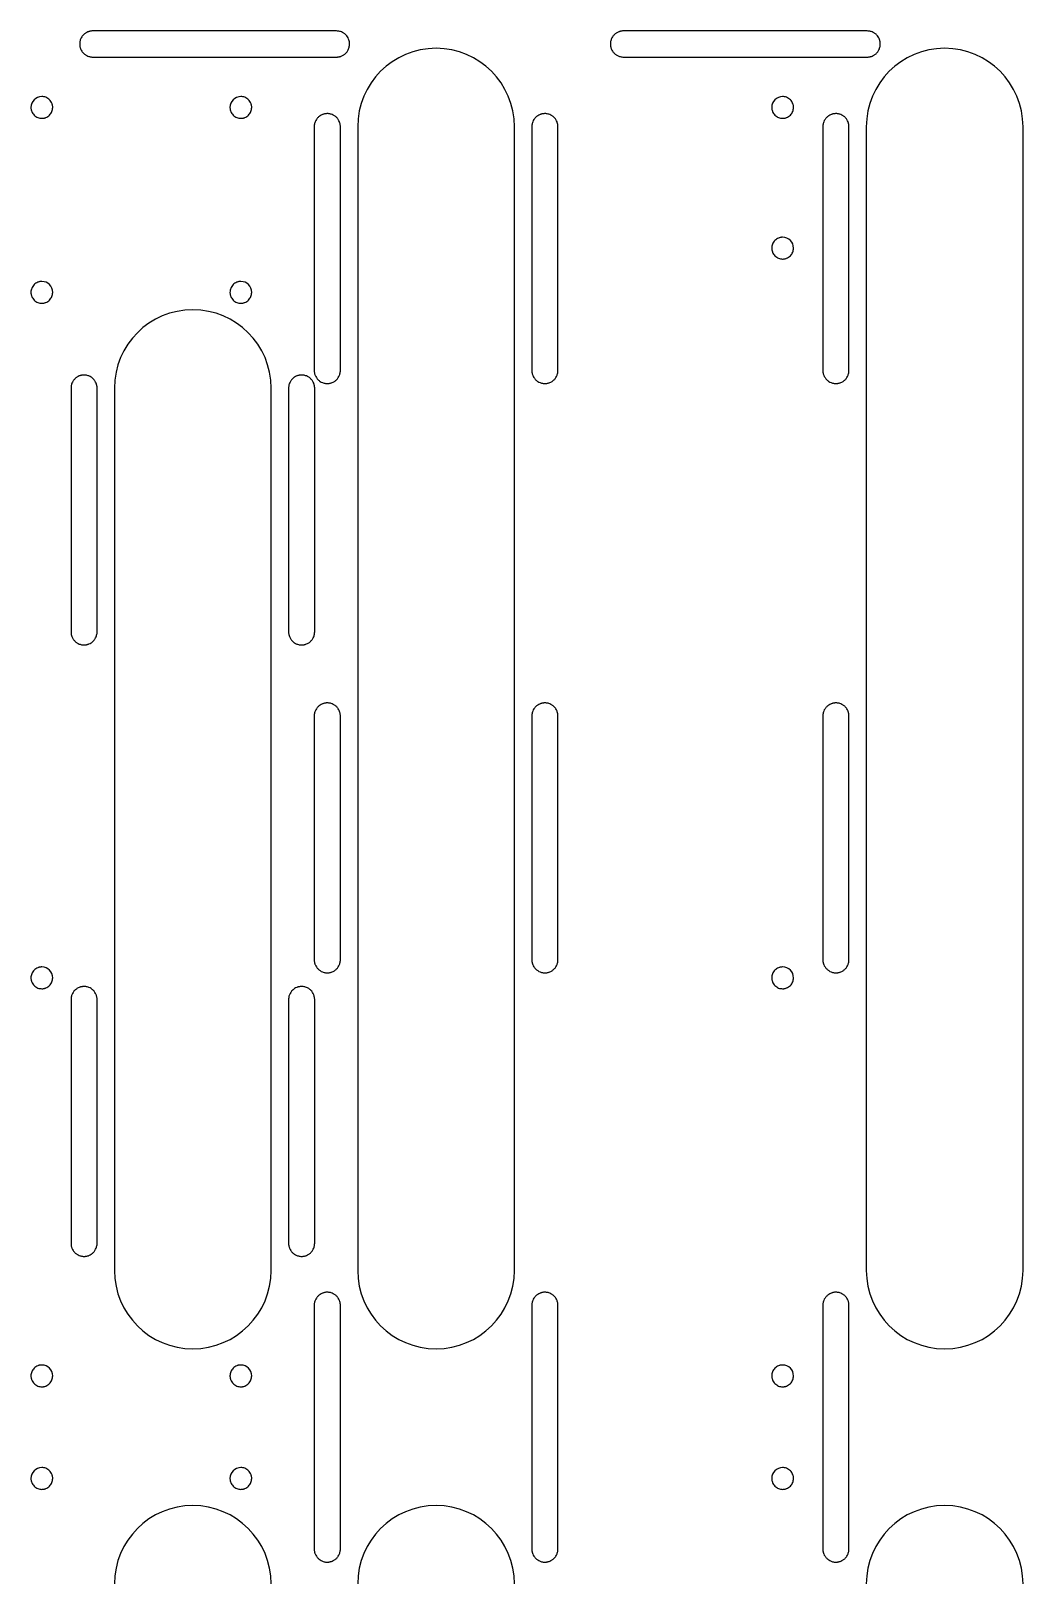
# Model space of a CAD drawing. Header units: millimetres. Extents: x 0 to 691, y 0 to 550.
# Drawn here: x 253.3 to 367.3, y 257.7 to 435.4 of the extents above; entities that cross this region are included whole.
import ezdxf

# ---------------------------------------------------------------- set-up
doc = ezdxf.new("R2010")
doc.units = ezdxf.units.MM

msp = doc.modelspace()

# ---------------------------------------------------------------- linework, layer by layer
at = {"color": 7, "linetype": 'Continuous', "lineweight": 25}
for p, q in [((288.45, 435.38), (260.45, 435.38)), ((349.41, 435.38), (321.41, 435.38)), ((260.45, 432.38), (288.45, 432.38)), ((321.41, 432.38), (349.41, 432.38)), ((285.89, 424.38), (285.89, 396.38)), ((288.89, 396.38), (288.89, 424.38)), ((290.88, 424.38), (290.88, 293)), ((308.88, 293), (308.88, 424.38)), ((310.88, 424.38), (310.88, 396.38)), ((313.88, 396.38), (313.88, 424.38)), ((344.31, 424.38), (344.31, 396.38)), ((347.31, 396.38), (347.31, 424.38)), ((349.3, 424.38), (349.3, 293)), ((367.3, 293), (367.3, 424.38)), ((257.95, 394.35), (257.95, 366.35)), ((260.95, 366.35), (260.95, 394.35)), ((262.94, 394.35), (262.94, 293)), ((280.94, 293), (280.94, 394.35)), ((282.94, 394.35), (282.94, 366.35)), ((285.94, 366.35), (285.94, 394.35)), ((285.89, 356.69), (285.89, 328.69)), ((288.89, 328.69), (288.89, 356.69)), ((310.88, 356.69), (310.88, 328.69)), ((313.88, 328.69), (313.88, 356.69)), ((344.31, 356.69), (344.31, 328.69)), ((347.31, 328.69), (347.31, 356.69)), ((257.95, 324.12), (257.95, 296.12)), ((260.95, 296.12), (260.95, 324.12)), ((282.94, 324.12), (282.94, 296.12)), ((285.94, 296.12), (285.94, 324.12)), ((285.89, 289), (285.89, 261)), ((288.89, 261), (288.89, 289)), ((310.88, 289), (310.88, 261)), ((313.88, 261), (313.88, 289)), ((344.31, 289), (344.31, 261)), ((347.31, 261), (347.31, 289))]:
    msp.add_line(p, q, dxfattribs=at)
for centre, radius, start, end in [((299.88, 424.38), 9, 0, 180), ((358.3, 424.38), 9, 0, 180), ((254.6, 426.59), 1.25, 90, 180), ((277.46, 426.59), 1.25, 90, 180), ((339.69, 426.59), 1.25, 90, 180), ((339.69, 410.43), 1.25, 0, 90), ((254.6, 405.35), 1.25, 0, 90), ((277.46, 405.35), 1.25, 0, 90), ((271.94, 394.35), 9, 0, 180), ((254.6, 326.61), 1.25, 0, 90), ((339.69, 326.61), 1.25, 0, 90), ((271.94, 293), 9, 180, 0), ((299.88, 293), 9, 180, 0), ((358.3, 293), 9, 180, 0), ((254.6, 280.89), 1.25, 0, 90), ((277.46, 280.89), 1.25, 0, 90), ((339.69, 280.89), 1.25, 0, 90), ((254.6, 269.11), 1.25, 90, 180), ((277.46, 269.11), 1.25, 90, 180), ((339.69, 269.11), 1.25, 90, 180), ((271.94, 257), 9, 360, 180), ((299.88, 257), 9, 360, 180), ((358.3, 257), 9, 360, 180)]:
    msp.add_arc(centre, radius, start, end, dxfattribs=at)
for points, knots in [([(260.45, 435.38), (260.41, 435.38), (260.33, 435.37), (260.22, 435.36), (260.11, 435.34), (260, 435.31), (259.84, 435.25), (259.62, 435.14), (259.38, 434.95), (259.19, 434.71), (259.06, 434.47), (258.99, 434.25), (258.95, 434.07), (258.95, 433.94), (258.95, 433.88)], [0, 0, 0, 0, 0.048289, 0.096176, 0.143937, 0.191849, 0.240186, 0.370043, 0.500049, 0.62991, 0.759912, 0.840125, 0.919726, 1, 1, 1, 1]), ([(258.95, 433.88), (258.95, 433.84), (258.95, 433.76), (258.96, 433.65), (258.98, 433.54), (259.01, 433.43), (259.07, 433.26), (259.19, 433.05), (259.38, 432.81), (259.62, 432.61), (259.86, 432.49), (260.07, 432.42), (260.26, 432.38), (260.39, 432.38), (260.45, 432.38)], [0, 0, 0, 0, 0.048291, 0.09618, 0.143941, 0.191852, 0.240187, 0.370048, 0.500049, 0.629906, 0.759912, 0.840121, 0.919723, 1, 1, 1, 1]), ([(289.95, 433.88), (289.95, 433.92), (289.95, 433.99), (289.93, 434.1), (289.91, 434.21), (289.88, 434.32), (289.82, 434.49), (289.71, 434.71), (289.52, 434.94), (289.28, 435.14), (289.04, 435.26), (288.82, 435.33), (288.64, 435.37), (288.51, 435.37), (288.45, 435.38)], [0, 0, 0, 0, 0.048291, 0.09618, 0.143941, 0.191852, 0.240187, 0.370048, 0.500049, 0.629906, 0.759912, 0.840121, 0.919723, 1, 1, 1, 1]), ([(288.45, 432.38), (288.49, 432.38), (288.56, 432.38), (288.67, 432.39), (288.78, 432.41), (288.89, 432.44), (289.06, 432.5), (289.28, 432.61), (289.52, 432.81), (289.71, 433.05), (289.83, 433.29), (289.9, 433.5), (289.94, 433.69), (289.95, 433.81), (289.95, 433.88)], [0, 0, 0, 0, 0.048289, 0.096176, 0.143937, 0.191849, 0.240186, 0.370043, 0.500049, 0.62991, 0.759912, 0.840125, 0.919726, 1, 1, 1, 1]), ([(321.41, 435.38), (321.37, 435.38), (321.29, 435.37), (321.18, 435.36), (321.07, 435.34), (320.96, 435.31), (320.8, 435.25), (320.58, 435.14), (320.34, 434.95), (320.15, 434.71), (320.02, 434.47), (319.95, 434.25), (319.91, 434.07), (319.91, 433.94), (319.91, 433.88)], [0, 0, 0, 0, 0.048289, 0.096176, 0.143937, 0.191849, 0.240186, 0.370043, 0.500049, 0.62991, 0.759912, 0.840125, 0.919726, 1, 1, 1, 1]), ([(319.91, 433.88), (319.91, 433.84), (319.91, 433.76), (319.92, 433.65), (319.94, 433.54), (319.97, 433.43), (320.03, 433.26), (320.15, 433.05), (320.34, 432.81), (320.58, 432.61), (320.82, 432.49), (321.03, 432.42), (321.22, 432.38), (321.35, 432.38), (321.41, 432.38)], [0, 0, 0, 0, 0.048291, 0.09618, 0.143941, 0.191852, 0.240187, 0.370048, 0.500049, 0.629906, 0.759912, 0.840121, 0.919723, 1, 1, 1, 1]), ([(350.91, 433.88), (350.91, 433.92), (350.91, 433.99), (350.89, 434.1), (350.87, 434.21), (350.84, 434.32), (350.78, 434.49), (350.67, 434.71), (350.48, 434.94), (350.24, 435.14), (350, 435.26), (349.78, 435.33), (349.6, 435.37), (349.47, 435.37), (349.41, 435.38)], [0, 0, 0, 0, 0.048291, 0.09618, 0.143941, 0.191852, 0.240187, 0.370048, 0.500049, 0.629906, 0.759912, 0.840121, 0.919723, 1, 1, 1, 1]), ([(349.41, 432.38), (349.45, 432.38), (349.52, 432.38), (349.63, 432.39), (349.74, 432.41), (349.85, 432.44), (350.02, 432.5), (350.24, 432.61), (350.48, 432.81), (350.67, 433.05), (350.79, 433.29), (350.86, 433.5), (350.9, 433.69), (350.91, 433.81), (350.91, 433.88)], [0, 0, 0, 0, 0.048289, 0.096176, 0.143937, 0.191849, 0.240186, 0.370043, 0.500049, 0.62991, 0.759912, 0.840125, 0.919726, 1, 1, 1, 1]), ([(253.35, 426.59), (253.35, 426.55), (253.35, 426.47), (253.37, 426.35), (253.4, 426.24), (253.45, 426.08), (253.55, 425.9), (253.71, 425.7), (253.91, 425.54), (254.13, 425.42), (254.36, 425.35), (254.52, 425.34), (254.6, 425.34)], [0, 0, 0, 0, 0.060291, 0.120064, 0.179857, 0.24021, 0.370087, 0.500132, 0.630004, 0.760055, 0.879981, 1, 1, 1, 1]), ([(255.85, 426.59), (255.85, 426.63), (255.85, 426.71), (255.83, 426.82), (255.8, 426.94), (255.75, 427.09), (255.65, 427.28), (255.49, 427.48), (255.29, 427.64), (255.07, 427.76), (254.83, 427.83), (254.68, 427.83), (254.6, 427.84)], [0, 0, 0, 0, 0.060291, 0.120064, 0.179857, 0.24021, 0.370087, 0.500132, 0.630004, 0.760055, 0.879981, 1, 1, 1, 1]), ([(254.6, 425.34), (254.64, 425.34), (254.72, 425.34), (254.83, 425.36), (254.95, 425.39), (255.1, 425.44), (255.29, 425.54), (255.49, 425.7), (255.65, 425.9), (255.76, 426.12), (255.84, 426.35), (255.84, 426.51), (255.85, 426.59)], [0, 0, 0, 0, 0.060288, 0.120059, 0.179853, 0.240209, 0.370082, 0.500132, 0.630009, 0.760055, 0.879986, 1, 1, 1, 1]), ([(276.21, 426.59), (276.21, 426.55), (276.21, 426.47), (276.23, 426.35), (276.26, 426.24), (276.31, 426.08), (276.41, 425.9), (276.57, 425.7), (276.77, 425.54), (276.99, 425.42), (277.22, 425.35), (277.38, 425.34), (277.46, 425.34)], [0, 0, 0, 0, 0.060291, 0.120064, 0.179857, 0.24021, 0.370087, 0.500132, 0.630004, 0.760055, 0.879981, 1, 1, 1, 1]), ([(278.71, 426.59), (278.71, 426.63), (278.71, 426.71), (278.69, 426.82), (278.66, 426.94), (278.61, 427.09), (278.51, 427.28), (278.35, 427.48), (278.15, 427.64), (277.93, 427.76), (277.69, 427.83), (277.54, 427.83), (277.46, 427.84)], [0, 0, 0, 0, 0.060291, 0.120064, 0.179857, 0.24021, 0.370087, 0.500132, 0.630004, 0.760055, 0.879981, 1, 1, 1, 1]), ([(277.46, 425.34), (277.5, 425.34), (277.58, 425.34), (277.69, 425.36), (277.81, 425.39), (277.96, 425.44), (278.15, 425.54), (278.35, 425.7), (278.51, 425.9), (278.62, 426.12), (278.7, 426.35), (278.7, 426.51), (278.71, 426.59)], [0, 0, 0, 0, 0.060288, 0.120059, 0.179853, 0.240209, 0.370082, 0.500132, 0.630009, 0.760055, 0.879986, 1, 1, 1, 1]), ([(338.44, 426.59), (338.44, 426.55), (338.44, 426.47), (338.46, 426.35), (338.49, 426.24), (338.54, 426.08), (338.64, 425.9), (338.8, 425.7), (339, 425.54), (339.22, 425.42), (339.45, 425.35), (339.61, 425.34), (339.69, 425.34)], [0, 0, 0, 0, 0.060291, 0.120064, 0.179857, 0.24021, 0.370087, 0.500132, 0.630004, 0.760055, 0.879981, 1, 1, 1, 1]), ([(340.94, 426.59), (340.94, 426.63), (340.94, 426.71), (340.92, 426.82), (340.89, 426.94), (340.84, 427.09), (340.74, 427.28), (340.58, 427.48), (340.38, 427.64), (340.16, 427.76), (339.92, 427.83), (339.77, 427.83), (339.69, 427.84)], [0, 0, 0, 0, 0.060291, 0.120064, 0.179857, 0.24021, 0.370087, 0.500132, 0.630004, 0.760055, 0.879981, 1, 1, 1, 1]), ([(339.69, 425.34), (339.73, 425.34), (339.81, 425.34), (339.92, 425.36), (340.04, 425.39), (340.19, 425.44), (340.38, 425.54), (340.58, 425.7), (340.74, 425.9), (340.85, 426.12), (340.93, 426.35), (340.93, 426.51), (340.94, 426.59)], [0, 0, 0, 0, 0.060288, 0.120059, 0.179853, 0.240209, 0.370082, 0.500132, 0.630009, 0.760055, 0.879986, 1, 1, 1, 1]), ([(287.39, 425.88), (287.35, 425.88), (287.27, 425.87), (287.16, 425.86), (287.05, 425.84), (286.94, 425.81), (286.78, 425.75), (286.56, 425.64), (286.32, 425.45), (286.13, 425.21), (286, 424.97), (285.93, 424.75), (285.89, 424.57), (285.89, 424.44), (285.89, 424.38)], [0, 0, 0, 0, 0.048289, 0.096176, 0.143937, 0.191849, 0.240186, 0.370043, 0.500049, 0.62991, 0.759912, 0.840125, 0.919726, 1, 1, 1, 1]), ([(288.89, 424.38), (288.89, 424.42), (288.89, 424.49), (288.87, 424.6), (288.85, 424.71), (288.82, 424.82), (288.76, 424.99), (288.65, 425.21), (288.46, 425.45), (288.22, 425.64), (287.98, 425.76), (287.76, 425.83), (287.58, 425.87), (287.45, 425.88), (287.39, 425.88)], [0, 0, 0, 0, 0.048291, 0.09618, 0.143941, 0.191852, 0.240187, 0.370048, 0.500049, 0.629906, 0.759912, 0.840121, 0.919723, 1, 1, 1, 1]), ([(312.38, 425.88), (312.34, 425.88), (312.27, 425.87), (312.15, 425.86), (312.04, 425.84), (311.93, 425.81), (311.77, 425.75), (311.55, 425.64), (311.31, 425.45), (311.12, 425.21), (310.99, 424.97), (310.92, 424.75), (310.89, 424.57), (310.88, 424.44), (310.88, 424.38)], [0, 0, 0, 0, 0.0482886, 0.0961759, 0.1439368, 0.1918488, 0.2401863, 0.3700434, 0.5000491, 0.6299104, 0.7599117, 0.8401248, 0.9197264, 1, 1, 1, 1]), ([(313.88, 424.38), (313.88, 424.42), (313.88, 424.49), (313.86, 424.6), (313.84, 424.71), (313.81, 424.82), (313.76, 424.99), (313.64, 425.21), (313.45, 425.45), (313.21, 425.64), (312.97, 425.76), (312.75, 425.83), (312.57, 425.87), (312.44, 425.88), (312.38, 425.88)], [0, 0, 0, 0, 0.048291, 0.09618, 0.143941, 0.191852, 0.240187, 0.370048, 0.500049, 0.629906, 0.759912, 0.840121, 0.919723, 1, 1, 1, 1]), ([(345.81, 425.88), (345.77, 425.88), (345.69, 425.87), (345.58, 425.86), (345.47, 425.84), (345.36, 425.81), (345.2, 425.75), (344.98, 425.64), (344.74, 425.45), (344.55, 425.21), (344.42, 424.97), (344.35, 424.75), (344.31, 424.57), (344.31, 424.44), (344.31, 424.38)], [0, 0, 0, 0, 0.048289, 0.096176, 0.143937, 0.191849, 0.240186, 0.370043, 0.500049, 0.62991, 0.759912, 0.840125, 0.919726, 1, 1, 1, 1]), ([(347.31, 424.38), (347.31, 424.42), (347.31, 424.49), (347.29, 424.6), (347.27, 424.71), (347.24, 424.82), (347.18, 424.99), (347.07, 425.21), (346.88, 425.45), (346.64, 425.64), (346.4, 425.76), (346.18, 425.83), (346, 425.87), (345.87, 425.88), (345.81, 425.88)], [0, 0, 0, 0, 0.048291, 0.09618, 0.143941, 0.191852, 0.240187, 0.370048, 0.500049, 0.629906, 0.759912, 0.840121, 0.919723, 1, 1, 1, 1]), ([(339.69, 411.68), (339.65, 411.68), (339.57, 411.68), (339.45, 411.66), (339.34, 411.63), (339.18, 411.58), (339, 411.48), (338.8, 411.32), (338.64, 411.12), (338.52, 410.9), (338.45, 410.67), (338.44, 410.51), (338.44, 410.43)], [0, 0, 0, 0, 0.060288, 0.120059, 0.179853, 0.240209, 0.370082, 0.500132, 0.630009, 0.760055, 0.879986, 1, 1, 1, 1]), ([(338.44, 410.43), (338.44, 410.39), (338.44, 410.31), (338.46, 410.2), (338.49, 410.08), (338.54, 409.93), (338.64, 409.74), (338.8, 409.54), (339, 409.38), (339.22, 409.26), (339.45, 409.19), (339.61, 409.19), (339.69, 409.18)], [0, 0, 0, 0, 0.060291, 0.120064, 0.179857, 0.24021, 0.370087, 0.500132, 0.630004, 0.760055, 0.879981, 1, 1, 1, 1]), ([(339.69, 409.18), (339.73, 409.18), (339.81, 409.18), (339.92, 409.2), (340.04, 409.23), (340.19, 409.28), (340.38, 409.38), (340.58, 409.54), (340.74, 409.74), (340.85, 409.96), (340.93, 410.2), (340.93, 410.35), (340.94, 410.43)], [0, 0, 0, 0, 0.060288, 0.120059, 0.179853, 0.240209, 0.370082, 0.500132, 0.630009, 0.760055, 0.879986, 1, 1, 1, 1]), ([(254.6, 406.6), (254.56, 406.6), (254.48, 406.6), (254.36, 406.58), (254.25, 406.55), (254.09, 406.5), (253.91, 406.4), (253.71, 406.24), (253.55, 406.04), (253.43, 405.82), (253.36, 405.59), (253.35, 405.43), (253.35, 405.35)], [0, 0, 0, 0, 0.060288, 0.120059, 0.179853, 0.240209, 0.370082, 0.500132, 0.630009, 0.760055, 0.879986, 1, 1, 1, 1]), ([(253.35, 405.35), (253.35, 405.31), (253.35, 405.23), (253.37, 405.12), (253.4, 405), (253.45, 404.85), (253.55, 404.66), (253.71, 404.46), (253.91, 404.3), (254.13, 404.18), (254.36, 404.11), (254.52, 404.11), (254.6, 404.1)], [0, 0, 0, 0, 0.060291, 0.120064, 0.179857, 0.24021, 0.370087, 0.500132, 0.630004, 0.760055, 0.879981, 1, 1, 1, 1]), ([(254.6, 404.1), (254.64, 404.1), (254.72, 404.1), (254.83, 404.12), (254.95, 404.15), (255.1, 404.2), (255.29, 404.3), (255.49, 404.46), (255.65, 404.66), (255.76, 404.88), (255.84, 405.12), (255.84, 405.27), (255.85, 405.35)], [0, 0, 0, 0, 0.060288, 0.120059, 0.179853, 0.240209, 0.370082, 0.500132, 0.630009, 0.760055, 0.879986, 1, 1, 1, 1]), ([(277.46, 406.6), (277.42, 406.6), (277.34, 406.6), (277.22, 406.58), (277.11, 406.55), (276.95, 406.5), (276.77, 406.4), (276.57, 406.24), (276.41, 406.04), (276.29, 405.82), (276.22, 405.59), (276.21, 405.43), (276.21, 405.35)], [0, 0, 0, 0, 0.060288, 0.120059, 0.179853, 0.240209, 0.370082, 0.500132, 0.630009, 0.760055, 0.879986, 1, 1, 1, 1]), ([(276.21, 405.35), (276.21, 405.31), (276.21, 405.23), (276.23, 405.12), (276.26, 405), (276.31, 404.85), (276.41, 404.66), (276.57, 404.46), (276.77, 404.3), (276.99, 404.18), (277.22, 404.11), (277.38, 404.11), (277.46, 404.1)], [0, 0, 0, 0, 0.060291, 0.120064, 0.179857, 0.24021, 0.370087, 0.500132, 0.630004, 0.760055, 0.879981, 1, 1, 1, 1]), ([(277.46, 404.1), (277.5, 404.1), (277.58, 404.1), (277.69, 404.12), (277.81, 404.15), (277.96, 404.2), (278.15, 404.3), (278.35, 404.46), (278.51, 404.66), (278.62, 404.88), (278.7, 405.12), (278.7, 405.27), (278.71, 405.35)], [0, 0, 0, 0, 0.060288, 0.120059, 0.179853, 0.240209, 0.370082, 0.500132, 0.630009, 0.760055, 0.879986, 1, 1, 1, 1]), ([(285.89, 396.38), (285.89, 396.34), (285.89, 396.26), (285.9, 396.15), (285.92, 396.04), (285.95, 395.93), (286.01, 395.76), (286.13, 395.55), (286.32, 395.31), (286.56, 395.11), (286.8, 394.99), (287.01, 394.92), (287.2, 394.88), (287.33, 394.88), (287.39, 394.88)], [0, 0, 0, 0, 0.048291, 0.09618, 0.143941, 0.191852, 0.240187, 0.370048, 0.500049, 0.629906, 0.759912, 0.840121, 0.919723, 1, 1, 1, 1]), ([(287.39, 394.88), (287.43, 394.88), (287.5, 394.88), (287.61, 394.89), (287.72, 394.91), (287.83, 394.94), (288, 395), (288.22, 395.11), (288.46, 395.31), (288.65, 395.55), (288.77, 395.79), (288.84, 396), (288.88, 396.19), (288.89, 396.31), (288.89, 396.38)], [0, 0, 0, 0, 0.048289, 0.096176, 0.143937, 0.191849, 0.240186, 0.370043, 0.500049, 0.62991, 0.759912, 0.840125, 0.919726, 1, 1, 1, 1]), ([(310.88, 396.38), (310.88, 396.34), (310.88, 396.26), (310.9, 396.15), (310.92, 396.04), (310.95, 395.93), (311.01, 395.76), (311.12, 395.55), (311.31, 395.31), (311.55, 395.11), (311.79, 394.99), (312.01, 394.92), (312.19, 394.88), (312.32, 394.88), (312.38, 394.88)], [0, 0, 0, 0, 0.048291, 0.09618, 0.143941, 0.191852, 0.240187, 0.370048, 0.500049, 0.629906, 0.759912, 0.840121, 0.919723, 1, 1, 1, 1]), ([(312.38, 394.88), (312.42, 394.88), (312.49, 394.88), (312.61, 394.89), (312.72, 394.91), (312.83, 394.94), (312.99, 395), (313.21, 395.11), (313.45, 395.31), (313.64, 395.55), (313.77, 395.79), (313.84, 396), (313.87, 396.19), (313.88, 396.31), (313.88, 396.38)], [0, 0, 0, 0, 0.048289, 0.096176, 0.143937, 0.191849, 0.240186, 0.370043, 0.500049, 0.62991, 0.759912, 0.840125, 0.919726, 1, 1, 1, 1]), ([(344.31, 396.38), (344.31, 396.34), (344.31, 396.26), (344.32, 396.15), (344.34, 396.04), (344.37, 395.93), (344.43, 395.76), (344.55, 395.55), (344.74, 395.31), (344.98, 395.11), (345.22, 394.99), (345.43, 394.92), (345.62, 394.88), (345.75, 394.88), (345.81, 394.88)], [0, 0, 0, 0, 0.048291, 0.09618, 0.143941, 0.191852, 0.240187, 0.370048, 0.500049, 0.629906, 0.759912, 0.840121, 0.919723, 1, 1, 1, 1]), ([(345.81, 394.88), (345.85, 394.88), (345.92, 394.88), (346.03, 394.89), (346.14, 394.91), (346.25, 394.94), (346.42, 395), (346.64, 395.11), (346.88, 395.31), (347.07, 395.55), (347.19, 395.79), (347.26, 396), (347.3, 396.19), (347.31, 396.31), (347.31, 396.38)], [0, 0, 0, 0, 0.048289, 0.096176, 0.143937, 0.191849, 0.240186, 0.370043, 0.500049, 0.62991, 0.759912, 0.840125, 0.919726, 1, 1, 1, 1]), ([(259.45, 395.85), (259.41, 395.85), (259.33, 395.85), (259.22, 395.84), (259.11, 395.81), (259, 395.79), (258.84, 395.73), (258.62, 395.61), (258.38, 395.42), (258.19, 395.18), (258.06, 394.94), (257.99, 394.73), (257.95, 394.54), (257.95, 394.41), (257.95, 394.35)], [0, 0, 0, 0, 0.048289, 0.096176, 0.143937, 0.191849, 0.240186, 0.370043, 0.500049, 0.62991, 0.759912, 0.840125, 0.919726, 1, 1, 1, 1]), ([(260.95, 394.35), (260.95, 394.39), (260.95, 394.46), (260.93, 394.58), (260.91, 394.69), (260.88, 394.8), (260.82, 394.96), (260.71, 395.18), (260.52, 395.42), (260.28, 395.61), (260.04, 395.74), (259.82, 395.81), (259.64, 395.84), (259.51, 395.85), (259.45, 395.85)], [0, 0, 0, 0, 0.048291, 0.09618, 0.143941, 0.191852, 0.240187, 0.370048, 0.500049, 0.629906, 0.759912, 0.840121, 0.919723, 1, 1, 1, 1]), ([(284.44, 395.85), (284.4, 395.85), (284.33, 395.85), (284.21, 395.84), (284.1, 395.81), (283.99, 395.79), (283.83, 395.73), (283.61, 395.61), (283.37, 395.42), (283.18, 395.18), (283.05, 394.94), (282.98, 394.73), (282.95, 394.54), (282.94, 394.41), (282.94, 394.35)], [0, 0, 0, 0, 0.048289, 0.096176, 0.143937, 0.191849, 0.240186, 0.370043, 0.500049, 0.62991, 0.759912, 0.840125, 0.919726, 1, 1, 1, 1]), ([(285.94, 394.35), (285.94, 394.39), (285.94, 394.46), (285.92, 394.58), (285.9, 394.69), (285.87, 394.8), (285.82, 394.96), (285.7, 395.18), (285.51, 395.42), (285.27, 395.61), (285.03, 395.74), (284.81, 395.81), (284.63, 395.84), (284.5, 395.85), (284.44, 395.85)], [0, 0, 0, 0, 0.048291, 0.09618, 0.143941, 0.191852, 0.240187, 0.370048, 0.500049, 0.629906, 0.759912, 0.840121, 0.919723, 1, 1, 1, 1]), ([(257.95, 366.35), (257.95, 366.31), (257.95, 366.24), (257.96, 366.13), (257.98, 366.01), (258.01, 365.91), (258.07, 365.74), (258.19, 365.52), (258.38, 365.28), (258.62, 365.09), (258.86, 364.97), (259.07, 364.89), (259.26, 364.86), (259.39, 364.85), (259.45, 364.85)], [0, 0, 0, 0, 0.048291, 0.09618, 0.143941, 0.191852, 0.240187, 0.370048, 0.500049, 0.629906, 0.759912, 0.840121, 0.919723, 1, 1, 1, 1]), ([(259.45, 364.85), (259.49, 364.85), (259.56, 364.85), (259.67, 364.87), (259.78, 364.89), (259.89, 364.92), (260.06, 364.98), (260.28, 365.09), (260.52, 365.28), (260.71, 365.52), (260.83, 365.76), (260.9, 365.98), (260.94, 366.16), (260.95, 366.29), (260.95, 366.35)], [0, 0, 0, 0, 0.048289, 0.096176, 0.143937, 0.191849, 0.240186, 0.370043, 0.500049, 0.62991, 0.759912, 0.840125, 0.919726, 1, 1, 1, 1]), ([(282.94, 366.35), (282.94, 366.31), (282.94, 366.24), (282.96, 366.13), (282.98, 366.01), (283.01, 365.91), (283.07, 365.74), (283.18, 365.52), (283.37, 365.28), (283.61, 365.09), (283.85, 364.97), (284.07, 364.89), (284.25, 364.86), (284.38, 364.85), (284.44, 364.85)], [0, 0, 0, 0, 0.048291, 0.09618, 0.143941, 0.191852, 0.240187, 0.370048, 0.500049, 0.629906, 0.759912, 0.840121, 0.919723, 1, 1, 1, 1]), ([(284.44, 364.85), (284.48, 364.85), (284.55, 364.85), (284.67, 364.87), (284.78, 364.89), (284.89, 364.92), (285.05, 364.98), (285.27, 365.09), (285.51, 365.28), (285.7, 365.52), (285.83, 365.76), (285.9, 365.98), (285.93, 366.16), (285.94, 366.29), (285.94, 366.35)], [0, 0, 0, 0, 0.048289, 0.096176, 0.143937, 0.191849, 0.240186, 0.370043, 0.500049, 0.62991, 0.759912, 0.840125, 0.919726, 1, 1, 1, 1]), ([(287.39, 358.19), (287.35, 358.19), (287.27, 358.19), (287.16, 358.17), (287.05, 358.15), (286.94, 358.12), (286.78, 358.06), (286.56, 357.95), (286.32, 357.76), (286.13, 357.52), (286, 357.28), (285.93, 357.06), (285.89, 356.88), (285.89, 356.75), (285.89, 356.69)], [0, 0, 0, 0, 0.048289, 0.096176, 0.143937, 0.191849, 0.240186, 0.370043, 0.500049, 0.62991, 0.759912, 0.840125, 0.919726, 1, 1, 1, 1]), ([(288.89, 356.69), (288.89, 356.73), (288.89, 356.8), (288.87, 356.91), (288.85, 357.03), (288.82, 357.13), (288.76, 357.3), (288.65, 357.52), (288.46, 357.76), (288.22, 357.95), (287.98, 358.07), (287.76, 358.15), (287.58, 358.18), (287.45, 358.19), (287.39, 358.19)], [0, 0, 0, 0, 0.048291, 0.09618, 0.143941, 0.191852, 0.240187, 0.370048, 0.500049, 0.629906, 0.759912, 0.840121, 0.919723, 1, 1, 1, 1]), ([(312.38, 358.19), (312.34, 358.19), (312.27, 358.19), (312.15, 358.17), (312.04, 358.15), (311.93, 358.12), (311.77, 358.06), (311.55, 357.95), (311.31, 357.76), (311.12, 357.52), (310.99, 357.28), (310.92, 357.06), (310.89, 356.88), (310.88, 356.75), (310.88, 356.69)], [0, 0, 0, 0, 0.048289, 0.096176, 0.143937, 0.191849, 0.240186, 0.370043, 0.500049, 0.62991, 0.759912, 0.840125, 0.919726, 1, 1, 1, 1]), ([(313.88, 356.69), (313.88, 356.73), (313.88, 356.8), (313.86, 356.91), (313.84, 357.03), (313.81, 357.13), (313.76, 357.3), (313.64, 357.52), (313.45, 357.76), (313.21, 357.95), (312.97, 358.07), (312.75, 358.15), (312.57, 358.18), (312.44, 358.19), (312.38, 358.19)], [0, 0, 0, 0, 0.048291, 0.09618, 0.143941, 0.191852, 0.240187, 0.370048, 0.500049, 0.629906, 0.759912, 0.840121, 0.919723, 1, 1, 1, 1]), ([(345.81, 358.19), (345.77, 358.19), (345.69, 358.19), (345.58, 358.17), (345.47, 358.15), (345.36, 358.12), (345.2, 358.06), (344.98, 357.95), (344.74, 357.76), (344.55, 357.52), (344.42, 357.28), (344.35, 357.06), (344.31, 356.88), (344.31, 356.75), (344.31, 356.69)], [0, 0, 0, 0, 0.048289, 0.096176, 0.143937, 0.191849, 0.240186, 0.370043, 0.500049, 0.62991, 0.759912, 0.840125, 0.919726, 1, 1, 1, 1]), ([(347.31, 356.69), (347.31, 356.73), (347.31, 356.8), (347.29, 356.91), (347.27, 357.03), (347.24, 357.13), (347.18, 357.3), (347.07, 357.52), (346.88, 357.76), (346.64, 357.95), (346.4, 358.07), (346.18, 358.15), (346, 358.18), (345.87, 358.19), (345.81, 358.19)], [0, 0, 0, 0, 0.048291, 0.09618, 0.143941, 0.191852, 0.240187, 0.370048, 0.500049, 0.629906, 0.759912, 0.840121, 0.919723, 1, 1, 1, 1]), ([(254.6, 327.86), (254.56, 327.86), (254.48, 327.86), (254.36, 327.84), (254.25, 327.81), (254.09, 327.76), (253.91, 327.66), (253.71, 327.5), (253.55, 327.3), (253.43, 327.08), (253.36, 326.85), (253.35, 326.69), (253.35, 326.61)], [0, 0, 0, 0, 0.060288, 0.120059, 0.179853, 0.240209, 0.370082, 0.500132, 0.630009, 0.760055, 0.879986, 1, 1, 1, 1]), ([(285.89, 328.69), (285.89, 328.65), (285.89, 328.58), (285.9, 328.46), (285.92, 328.35), (285.95, 328.24), (286.01, 328.08), (286.13, 327.86), (286.32, 327.62), (286.56, 327.43), (286.8, 327.3), (287.01, 327.23), (287.2, 327.2), (287.33, 327.19), (287.39, 327.19)], [0, 0, 0, 0, 0.048291, 0.09618, 0.143941, 0.191852, 0.240187, 0.370048, 0.500049, 0.629906, 0.759912, 0.840121, 0.919723, 1, 1, 1, 1]), ([(287.39, 327.19), (287.43, 327.19), (287.5, 327.19), (287.61, 327.2), (287.72, 327.23), (287.83, 327.25), (288, 327.31), (288.22, 327.43), (288.46, 327.62), (288.65, 327.86), (288.77, 328.1), (288.84, 328.31), (288.88, 328.5), (288.89, 328.63), (288.89, 328.69)], [0, 0, 0, 0, 0.048289, 0.096176, 0.143937, 0.191849, 0.240186, 0.370043, 0.500049, 0.62991, 0.759912, 0.840125, 0.919726, 1, 1, 1, 1]), ([(310.88, 328.69), (310.88, 328.65), (310.88, 328.58), (310.9, 328.46), (310.92, 328.35), (310.95, 328.24), (311.01, 328.08), (311.12, 327.86), (311.31, 327.62), (311.55, 327.43), (311.79, 327.3), (312.01, 327.23), (312.19, 327.2), (312.32, 327.19), (312.38, 327.19)], [0, 0, 0, 0, 0.048291, 0.09618, 0.143941, 0.191852, 0.240187, 0.370048, 0.500049, 0.629906, 0.759912, 0.840121, 0.919723, 1, 1, 1, 1]), ([(312.38, 327.19), (312.42, 327.19), (312.49, 327.19), (312.61, 327.2), (312.72, 327.23), (312.83, 327.25), (312.99, 327.31), (313.21, 327.43), (313.45, 327.62), (313.64, 327.86), (313.77, 328.1), (313.84, 328.31), (313.87, 328.5), (313.88, 328.63), (313.88, 328.69)], [0, 0, 0, 0, 0.048289, 0.096176, 0.143937, 0.191849, 0.240186, 0.370043, 0.500049, 0.62991, 0.759912, 0.840125, 0.919726, 1, 1, 1, 1]), ([(339.69, 327.86), (339.65, 327.86), (339.57, 327.86), (339.45, 327.84), (339.34, 327.81), (339.18, 327.76), (339, 327.66), (338.8, 327.5), (338.64, 327.3), (338.52, 327.08), (338.45, 326.85), (338.44, 326.69), (338.44, 326.61)], [0, 0, 0, 0, 0.060288, 0.120059, 0.179853, 0.240209, 0.370082, 0.500132, 0.630009, 0.760055, 0.879986, 1, 1, 1, 1]), ([(344.31, 328.69), (344.31, 328.65), (344.31, 328.58), (344.32, 328.46), (344.34, 328.35), (344.37, 328.24), (344.43, 328.08), (344.55, 327.86), (344.74, 327.62), (344.98, 327.43), (345.22, 327.3), (345.43, 327.23), (345.62, 327.2), (345.75, 327.19), (345.81, 327.19)], [0, 0, 0, 0, 0.048291, 0.09618, 0.143941, 0.191852, 0.240187, 0.370048, 0.500049, 0.629906, 0.759912, 0.840121, 0.919723, 1, 1, 1, 1]), ([(345.81, 327.19), (345.85, 327.19), (345.92, 327.19), (346.03, 327.2), (346.14, 327.23), (346.25, 327.25), (346.42, 327.31), (346.64, 327.43), (346.88, 327.62), (347.07, 327.86), (347.19, 328.1), (347.26, 328.31), (347.3, 328.5), (347.31, 328.63), (347.31, 328.69)], [0, 0, 0, 0, 0.048289, 0.096176, 0.143937, 0.191849, 0.240186, 0.370043, 0.500049, 0.62991, 0.759912, 0.840125, 0.919726, 1, 1, 1, 1]), ([(253.35, 326.61), (253.35, 326.57), (253.35, 326.49), (253.37, 326.38), (253.4, 326.26), (253.45, 326.11), (253.55, 325.92), (253.71, 325.72), (253.91, 325.56), (254.13, 325.44), (254.36, 325.37), (254.52, 325.37), (254.6, 325.36)], [0, 0, 0, 0, 0.060291, 0.120064, 0.179857, 0.24021, 0.370087, 0.500132, 0.630004, 0.760055, 0.879981, 1, 1, 1, 1]), ([(254.6, 325.36), (254.64, 325.36), (254.72, 325.36), (254.83, 325.38), (254.95, 325.41), (255.1, 325.46), (255.29, 325.56), (255.49, 325.72), (255.65, 325.92), (255.76, 326.14), (255.84, 326.38), (255.84, 326.53), (255.85, 326.61)], [0, 0, 0, 0, 0.060288, 0.120059, 0.179853, 0.240209, 0.370082, 0.500132, 0.630009, 0.760055, 0.879986, 1, 1, 1, 1]), ([(259.45, 325.62), (259.41, 325.62), (259.33, 325.61), (259.22, 325.6), (259.11, 325.58), (259, 325.55), (258.84, 325.49), (258.62, 325.38), (258.38, 325.18), (258.19, 324.95), (258.06, 324.71), (257.99, 324.49), (257.95, 324.31), (257.95, 324.18), (257.95, 324.12)], [0, 0, 0, 0, 0.048289, 0.096176, 0.143937, 0.191849, 0.240186, 0.370043, 0.500049, 0.62991, 0.759912, 0.840125, 0.919726, 1, 1, 1, 1]), ([(260.95, 324.12), (260.95, 324.15), (260.95, 324.23), (260.93, 324.34), (260.91, 324.45), (260.88, 324.56), (260.82, 324.73), (260.71, 324.95), (260.52, 325.18), (260.28, 325.38), (260.04, 325.5), (259.82, 325.57), (259.64, 325.61), (259.51, 325.61), (259.45, 325.62)], [0, 0, 0, 0, 0.048291, 0.09618, 0.143941, 0.191852, 0.240187, 0.370048, 0.500049, 0.629906, 0.759912, 0.840121, 0.919723, 1, 1, 1, 1]), ([(284.44, 325.62), (284.4, 325.62), (284.33, 325.61), (284.21, 325.6), (284.1, 325.58), (283.99, 325.55), (283.83, 325.49), (283.61, 325.38), (283.37, 325.18), (283.18, 324.95), (283.05, 324.71), (282.98, 324.49), (282.95, 324.31), (282.94, 324.18), (282.94, 324.12)], [0, 0, 0, 0, 0.048289, 0.096176, 0.143937, 0.191849, 0.240186, 0.370043, 0.500049, 0.62991, 0.759912, 0.840125, 0.919726, 1, 1, 1, 1]), ([(285.94, 324.12), (285.94, 324.15), (285.94, 324.23), (285.92, 324.34), (285.9, 324.45), (285.87, 324.56), (285.82, 324.73), (285.7, 324.95), (285.51, 325.18), (285.27, 325.38), (285.03, 325.5), (284.81, 325.57), (284.63, 325.61), (284.5, 325.61), (284.44, 325.62)], [0, 0, 0, 0, 0.048291, 0.09618, 0.143941, 0.191852, 0.240187, 0.370048, 0.500049, 0.629906, 0.759912, 0.840121, 0.919723, 1, 1, 1, 1]), ([(338.44, 326.61), (338.44, 326.57), (338.44, 326.49), (338.46, 326.38), (338.49, 326.26), (338.54, 326.11), (338.64, 325.92), (338.8, 325.72), (339, 325.56), (339.22, 325.44), (339.45, 325.37), (339.61, 325.37), (339.69, 325.36)], [0, 0, 0, 0, 0.060291, 0.120064, 0.179857, 0.24021, 0.370087, 0.500132, 0.630004, 0.760055, 0.879981, 1, 1, 1, 1]), ([(339.69, 325.36), (339.73, 325.36), (339.81, 325.36), (339.92, 325.38), (340.04, 325.41), (340.19, 325.46), (340.38, 325.56), (340.58, 325.72), (340.74, 325.92), (340.85, 326.14), (340.93, 326.38), (340.93, 326.53), (340.94, 326.61)], [0, 0, 0, 0, 0.060288, 0.120059, 0.179853, 0.240209, 0.370082, 0.500132, 0.630009, 0.760055, 0.879986, 1, 1, 1, 1]), ([(257.95, 296.12), (257.95, 296.08), (257.95, 296), (257.96, 295.89), (257.98, 295.78), (258.01, 295.67), (258.07, 295.5), (258.19, 295.29), (258.38, 295.05), (258.62, 294.85), (258.86, 294.73), (259.07, 294.66), (259.26, 294.62), (259.39, 294.62), (259.45, 294.62)], [0, 0, 0, 0, 0.0482914, 0.0961801, 0.143941, 0.1918516, 0.2401865, 0.3700478, 0.5000491, 0.629906, 0.7599116, 0.8401209, 0.9197225, 1, 1, 1, 1]), ([(259.45, 294.62), (259.49, 294.62), (259.56, 294.62), (259.67, 294.63), (259.78, 294.65), (259.89, 294.68), (260.06, 294.74), (260.28, 294.85), (260.52, 295.05), (260.71, 295.29), (260.83, 295.53), (260.9, 295.74), (260.94, 295.93), (260.95, 296.05), (260.95, 296.12)], [0, 0, 0, 0, 0.048289, 0.096176, 0.143937, 0.191849, 0.240186, 0.370043, 0.500049, 0.62991, 0.759912, 0.840125, 0.919726, 1, 1, 1, 1]), ([(282.94, 296.12), (282.94, 296.08), (282.94, 296), (282.96, 295.89), (282.98, 295.78), (283.01, 295.67), (283.07, 295.5), (283.18, 295.29), (283.37, 295.05), (283.61, 294.85), (283.85, 294.73), (284.07, 294.66), (284.25, 294.62), (284.38, 294.62), (284.44, 294.62)], [0, 0, 0, 0, 0.048291, 0.09618, 0.143941, 0.191852, 0.240187, 0.370048, 0.500049, 0.629906, 0.759912, 0.840121, 0.919723, 1, 1, 1, 1]), ([(284.44, 294.62), (284.48, 294.62), (284.55, 294.62), (284.67, 294.63), (284.78, 294.65), (284.89, 294.68), (285.05, 294.74), (285.27, 294.85), (285.51, 295.05), (285.7, 295.29), (285.83, 295.53), (285.9, 295.74), (285.93, 295.93), (285.94, 296.05), (285.94, 296.12)], [0, 0, 0, 0, 0.048289, 0.096176, 0.143937, 0.191849, 0.240186, 0.370043, 0.500049, 0.62991, 0.759912, 0.840125, 0.919726, 1, 1, 1, 1]), ([(287.39, 290.5), (287.35, 290.5), (287.27, 290.5), (287.16, 290.48), (287.05, 290.46), (286.94, 290.43), (286.78, 290.37), (286.56, 290.26), (286.32, 290.07), (286.13, 289.83), (286, 289.59), (285.93, 289.37), (285.89, 289.19), (285.89, 289.06), (285.89, 289)], [0, 0, 0, 0, 0.048289, 0.096176, 0.143937, 0.191849, 0.240186, 0.370043, 0.500049, 0.62991, 0.759912, 0.840125, 0.919726, 1, 1, 1, 1]), ([(288.89, 289), (288.89, 289.04), (288.89, 289.11), (288.87, 289.23), (288.85, 289.34), (288.82, 289.45), (288.76, 289.61), (288.65, 289.83), (288.46, 290.07), (288.22, 290.26), (287.98, 290.39), (287.76, 290.46), (287.58, 290.49), (287.45, 290.5), (287.39, 290.5)], [0, 0, 0, 0, 0.048291, 0.09618, 0.143941, 0.191852, 0.240187, 0.370048, 0.500049, 0.629906, 0.759912, 0.840121, 0.919723, 1, 1, 1, 1]), ([(312.38, 290.5), (312.34, 290.5), (312.27, 290.5), (312.15, 290.48), (312.04, 290.46), (311.93, 290.43), (311.77, 290.37), (311.55, 290.26), (311.31, 290.07), (311.12, 289.83), (310.99, 289.59), (310.92, 289.37), (310.89, 289.19), (310.88, 289.06), (310.88, 289)], [0, 0, 0, 0, 0.0482886, 0.0961759, 0.1439368, 0.1918488, 0.2401863, 0.3700434, 0.5000491, 0.6299104, 0.7599117, 0.8401248, 0.9197264, 1, 1, 1, 1]), ([(313.88, 289), (313.88, 289.04), (313.88, 289.11), (313.86, 289.23), (313.84, 289.34), (313.81, 289.45), (313.76, 289.61), (313.64, 289.83), (313.45, 290.07), (313.21, 290.26), (312.97, 290.39), (312.75, 290.46), (312.57, 290.49), (312.44, 290.5), (312.38, 290.5)], [0, 0, 0, 0, 0.048291, 0.09618, 0.143941, 0.191852, 0.240187, 0.370048, 0.500049, 0.629906, 0.759912, 0.840121, 0.919723, 1, 1, 1, 1]), ([(345.81, 290.5), (345.77, 290.5), (345.69, 290.5), (345.58, 290.48), (345.47, 290.46), (345.36, 290.43), (345.2, 290.37), (344.98, 290.26), (344.74, 290.07), (344.55, 289.83), (344.42, 289.59), (344.35, 289.37), (344.31, 289.19), (344.31, 289.06), (344.31, 289)], [0, 0, 0, 0, 0.048289, 0.096176, 0.143937, 0.191849, 0.240186, 0.370043, 0.500049, 0.62991, 0.759912, 0.840125, 0.919726, 1, 1, 1, 1]), ([(347.31, 289), (347.31, 289.04), (347.31, 289.11), (347.29, 289.23), (347.27, 289.34), (347.24, 289.45), (347.18, 289.61), (347.07, 289.83), (346.88, 290.07), (346.64, 290.26), (346.4, 290.39), (346.18, 290.46), (346, 290.49), (345.87, 290.5), (345.81, 290.5)], [0, 0, 0, 0, 0.0482914, 0.0961801, 0.143941, 0.1918516, 0.2401865, 0.3700478, 0.5000491, 0.629906, 0.7599116, 0.8401209, 0.9197225, 1, 1, 1, 1]), ([(254.6, 282.14), (254.56, 282.14), (254.48, 282.14), (254.36, 282.12), (254.25, 282.09), (254.09, 282.04), (253.91, 281.94), (253.71, 281.78), (253.55, 281.58), (253.43, 281.36), (253.36, 281.13), (253.35, 280.97), (253.35, 280.89)], [0, 0, 0, 0, 0.060288, 0.120059, 0.179853, 0.240209, 0.370082, 0.500132, 0.630009, 0.760055, 0.879986, 1, 1, 1, 1]), ([(253.35, 280.89), (253.35, 280.85), (253.35, 280.77), (253.37, 280.66), (253.4, 280.54), (253.45, 280.39), (253.55, 280.2), (253.71, 280), (253.91, 279.84), (254.13, 279.72), (254.36, 279.65), (254.52, 279.65), (254.6, 279.64)], [0, 0, 0, 0, 0.060291, 0.120064, 0.179857, 0.24021, 0.370087, 0.500132, 0.630004, 0.760055, 0.879981, 1, 1, 1, 1]), ([(254.6, 279.64), (254.64, 279.64), (254.72, 279.64), (254.83, 279.66), (254.95, 279.69), (255.1, 279.74), (255.29, 279.84), (255.49, 280), (255.65, 280.2), (255.76, 280.42), (255.84, 280.66), (255.84, 280.81), (255.85, 280.89)], [0, 0, 0, 0, 0.060288, 0.120059, 0.179853, 0.240209, 0.370082, 0.500132, 0.630009, 0.760055, 0.879986, 1, 1, 1, 1]), ([(277.46, 282.14), (277.42, 282.14), (277.34, 282.14), (277.22, 282.12), (277.11, 282.09), (276.95, 282.04), (276.77, 281.94), (276.57, 281.78), (276.41, 281.58), (276.29, 281.36), (276.22, 281.13), (276.21, 280.97), (276.21, 280.89)], [0, 0, 0, 0, 0.060288, 0.120059, 0.179853, 0.240209, 0.370082, 0.500132, 0.630009, 0.760055, 0.879986, 1, 1, 1, 1]), ([(276.21, 280.89), (276.21, 280.85), (276.21, 280.77), (276.23, 280.66), (276.26, 280.54), (276.31, 280.39), (276.41, 280.2), (276.57, 280), (276.77, 279.84), (276.99, 279.72), (277.22, 279.65), (277.38, 279.65), (277.46, 279.64)], [0, 0, 0, 0, 0.060291, 0.120064, 0.179857, 0.24021, 0.370087, 0.500132, 0.630004, 0.760055, 0.879981, 1, 1, 1, 1]), ([(277.46, 279.64), (277.5, 279.64), (277.58, 279.64), (277.69, 279.66), (277.81, 279.69), (277.96, 279.74), (278.15, 279.84), (278.35, 280), (278.51, 280.2), (278.62, 280.42), (278.7, 280.66), (278.7, 280.81), (278.71, 280.89)], [0, 0, 0, 0, 0.060288, 0.120059, 0.179853, 0.240209, 0.370082, 0.500132, 0.630009, 0.760055, 0.879986, 1, 1, 1, 1]), ([(339.69, 282.14), (339.65, 282.14), (339.57, 282.14), (339.45, 282.12), (339.34, 282.09), (339.18, 282.04), (339, 281.94), (338.8, 281.78), (338.64, 281.58), (338.52, 281.36), (338.45, 281.13), (338.44, 280.97), (338.44, 280.89)], [0, 0, 0, 0, 0.060288, 0.120059, 0.179853, 0.240209, 0.370082, 0.500132, 0.630009, 0.760055, 0.879986, 1, 1, 1, 1]), ([(338.44, 280.89), (338.44, 280.85), (338.44, 280.77), (338.46, 280.66), (338.49, 280.54), (338.54, 280.39), (338.64, 280.2), (338.8, 280), (339, 279.84), (339.22, 279.72), (339.45, 279.65), (339.61, 279.65), (339.69, 279.64)], [0, 0, 0, 0, 0.060291, 0.120064, 0.179857, 0.24021, 0.370087, 0.500132, 0.630004, 0.760055, 0.879981, 1, 1, 1, 1]), ([(339.69, 279.64), (339.73, 279.64), (339.81, 279.64), (339.92, 279.66), (340.04, 279.69), (340.19, 279.74), (340.38, 279.84), (340.58, 280), (340.74, 280.2), (340.85, 280.42), (340.93, 280.66), (340.93, 280.81), (340.94, 280.89)], [0, 0, 0, 0, 0.060288, 0.120059, 0.179853, 0.240209, 0.370082, 0.500132, 0.630009, 0.760055, 0.879986, 1, 1, 1, 1]), ([(255.85, 269.11), (255.85, 269.15), (255.85, 269.23), (255.83, 269.34), (255.8, 269.46), (255.75, 269.61), (255.65, 269.8), (255.49, 270), (255.29, 270.16), (255.07, 270.28), (254.83, 270.35), (254.68, 270.35), (254.6, 270.36)], [0, 0, 0, 0, 0.060291, 0.120064, 0.179857, 0.24021, 0.370087, 0.500132, 0.630004, 0.760055, 0.879981, 1, 1, 1, 1]), ([(278.71, 269.11), (278.71, 269.15), (278.71, 269.23), (278.69, 269.34), (278.66, 269.46), (278.61, 269.61), (278.51, 269.8), (278.35, 270), (278.15, 270.16), (277.93, 270.28), (277.69, 270.35), (277.54, 270.35), (277.46, 270.36)], [0, 0, 0, 0, 0.060291, 0.120064, 0.179857, 0.24021, 0.370087, 0.500132, 0.630004, 0.760055, 0.879981, 1, 1, 1, 1]), ([(340.94, 269.11), (340.94, 269.15), (340.94, 269.23), (340.92, 269.34), (340.89, 269.46), (340.84, 269.61), (340.74, 269.8), (340.58, 270), (340.38, 270.16), (340.16, 270.28), (339.92, 270.35), (339.77, 270.35), (339.69, 270.36)], [0, 0, 0, 0, 0.060291, 0.120064, 0.179857, 0.24021, 0.370087, 0.500132, 0.630004, 0.760055, 0.879981, 1, 1, 1, 1]), ([(253.35, 269.11), (253.35, 269.07), (253.35, 268.99), (253.37, 268.87), (253.4, 268.76), (253.45, 268.6), (253.55, 268.42), (253.71, 268.22), (253.91, 268.06), (254.13, 267.94), (254.36, 267.87), (254.52, 267.86), (254.6, 267.86)], [0, 0, 0, 0, 0.060291, 0.120064, 0.179857, 0.24021, 0.370087, 0.500132, 0.630004, 0.760055, 0.879981, 1, 1, 1, 1]), ([(254.6, 267.86), (254.64, 267.86), (254.72, 267.86), (254.83, 267.88), (254.95, 267.91), (255.1, 267.96), (255.29, 268.06), (255.49, 268.22), (255.65, 268.42), (255.76, 268.64), (255.84, 268.87), (255.84, 269.03), (255.85, 269.11)], [0, 0, 0, 0, 0.060288, 0.120059, 0.179853, 0.240209, 0.370082, 0.500132, 0.630009, 0.760055, 0.879986, 1, 1, 1, 1]), ([(276.21, 269.11), (276.21, 269.07), (276.21, 268.99), (276.23, 268.87), (276.26, 268.76), (276.31, 268.6), (276.41, 268.42), (276.57, 268.22), (276.77, 268.06), (276.99, 267.94), (277.22, 267.87), (277.38, 267.86), (277.46, 267.86)], [0, 0, 0, 0, 0.060291, 0.120064, 0.179857, 0.24021, 0.370087, 0.500132, 0.630004, 0.760055, 0.879981, 1, 1, 1, 1]), ([(277.46, 267.86), (277.5, 267.86), (277.58, 267.86), (277.69, 267.88), (277.81, 267.91), (277.96, 267.96), (278.15, 268.06), (278.35, 268.22), (278.51, 268.42), (278.62, 268.64), (278.7, 268.87), (278.7, 269.03), (278.71, 269.11)], [0, 0, 0, 0, 0.060288, 0.120059, 0.179853, 0.240209, 0.370082, 0.500132, 0.630009, 0.760055, 0.879986, 1, 1, 1, 1]), ([(338.44, 269.11), (338.44, 269.07), (338.44, 268.99), (338.46, 268.87), (338.49, 268.76), (338.54, 268.6), (338.64, 268.42), (338.8, 268.22), (339, 268.06), (339.22, 267.94), (339.45, 267.87), (339.61, 267.86), (339.69, 267.86)], [0, 0, 0, 0, 0.060291, 0.120064, 0.179857, 0.24021, 0.370087, 0.500132, 0.630004, 0.760055, 0.879981, 1, 1, 1, 1]), ([(339.69, 267.86), (339.73, 267.86), (339.81, 267.86), (339.92, 267.88), (340.04, 267.91), (340.19, 267.96), (340.38, 268.06), (340.58, 268.22), (340.74, 268.42), (340.85, 268.64), (340.93, 268.87), (340.93, 269.03), (340.94, 269.11)], [0, 0, 0, 0, 0.060288, 0.120059, 0.179853, 0.240209, 0.370082, 0.500132, 0.630009, 0.760055, 0.879986, 1, 1, 1, 1]), ([(285.89, 261), (285.89, 260.96), (285.89, 260.89), (285.9, 260.77), (285.92, 260.66), (285.95, 260.55), (286.01, 260.39), (286.13, 260.17), (286.32, 259.93), (286.56, 259.74), (286.8, 259.61), (287.01, 259.54), (287.2, 259.51), (287.33, 259.5), (287.39, 259.5)], [0, 0, 0, 0, 0.048291, 0.09618, 0.143941, 0.191852, 0.240187, 0.370048, 0.500049, 0.629906, 0.759912, 0.840121, 0.919723, 1, 1, 1, 1]), ([(287.39, 259.5), (287.43, 259.5), (287.5, 259.5), (287.61, 259.52), (287.72, 259.54), (287.83, 259.57), (288, 259.63), (288.22, 259.74), (288.46, 259.93), (288.65, 260.17), (288.77, 260.41), (288.84, 260.63), (288.88, 260.81), (288.89, 260.94), (288.89, 261)], [0, 0, 0, 0, 0.048289, 0.096176, 0.143937, 0.191849, 0.240186, 0.370043, 0.500049, 0.62991, 0.759912, 0.840125, 0.919726, 1, 1, 1, 1]), ([(310.88, 261), (310.88, 260.96), (310.88, 260.89), (310.9, 260.77), (310.92, 260.66), (310.95, 260.55), (311.01, 260.39), (311.12, 260.17), (311.31, 259.93), (311.55, 259.74), (311.79, 259.61), (312.01, 259.54), (312.19, 259.51), (312.32, 259.5), (312.38, 259.5)], [0, 0, 0, 0, 0.048291, 0.09618, 0.143941, 0.191852, 0.240187, 0.370048, 0.500049, 0.629906, 0.759912, 0.840121, 0.919723, 1, 1, 1, 1]), ([(312.38, 259.5), (312.42, 259.5), (312.49, 259.5), (312.61, 259.52), (312.72, 259.54), (312.83, 259.57), (312.99, 259.63), (313.21, 259.74), (313.45, 259.93), (313.64, 260.17), (313.77, 260.41), (313.84, 260.63), (313.87, 260.81), (313.88, 260.94), (313.88, 261)], [0, 0, 0, 0, 0.048289, 0.096176, 0.143937, 0.191849, 0.240186, 0.370043, 0.500049, 0.62991, 0.759912, 0.840125, 0.919726, 1, 1, 1, 1]), ([(344.31, 261), (344.31, 260.96), (344.31, 260.89), (344.32, 260.77), (344.34, 260.66), (344.37, 260.55), (344.43, 260.39), (344.55, 260.17), (344.74, 259.93), (344.98, 259.74), (345.22, 259.61), (345.43, 259.54), (345.62, 259.51), (345.75, 259.5), (345.81, 259.5)], [0, 0, 0, 0, 0.0482914, 0.0961801, 0.143941, 0.1918516, 0.2401865, 0.3700478, 0.5000491, 0.629906, 0.7599116, 0.8401209, 0.9197225, 1, 1, 1, 1]), ([(345.81, 259.5), (345.85, 259.5), (345.92, 259.5), (346.03, 259.52), (346.14, 259.54), (346.25, 259.57), (346.42, 259.63), (346.64, 259.74), (346.88, 259.93), (347.07, 260.17), (347.19, 260.41), (347.26, 260.63), (347.3, 260.81), (347.31, 260.94), (347.31, 261)], [0, 0, 0, 0, 0.048289, 0.096176, 0.143937, 0.191849, 0.240186, 0.370043, 0.500049, 0.62991, 0.759912, 0.840125, 0.919726, 1, 1, 1, 1])]:
    msp.add_open_spline(points, degree=3, knots=knots, dxfattribs=at)

doc.saveas('drawing.dxf')
